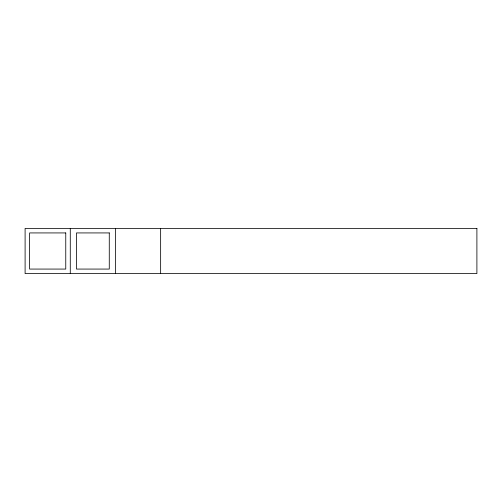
<?xml version="1.0" encoding="UTF-8"?>
<svg xmlns="http://www.w3.org/2000/svg" width="502" height="502" viewBox="0 0 502 502"><rect width="100%" height="100%" fill="white"/><g stroke="black" fill="none" stroke-linecap="round" stroke-linejoin="round"><path stroke-width="0.75" d="M160.64 228.41L160.64 273.59M115.46 228.41L115.46 273.59M70.28 228.41L70.28 273.59M476.9 228.41L25.1 228.41L25.1 273.59L476.9 273.59L476.9 228.41M65.762 232.928L29.618 232.928L29.618 269.072L65.762 269.072L65.762 232.928M109.273 232.928L76.467 232.928L76.467 269.072L109.273 269.072L109.273 232.928"/></g></svg>
